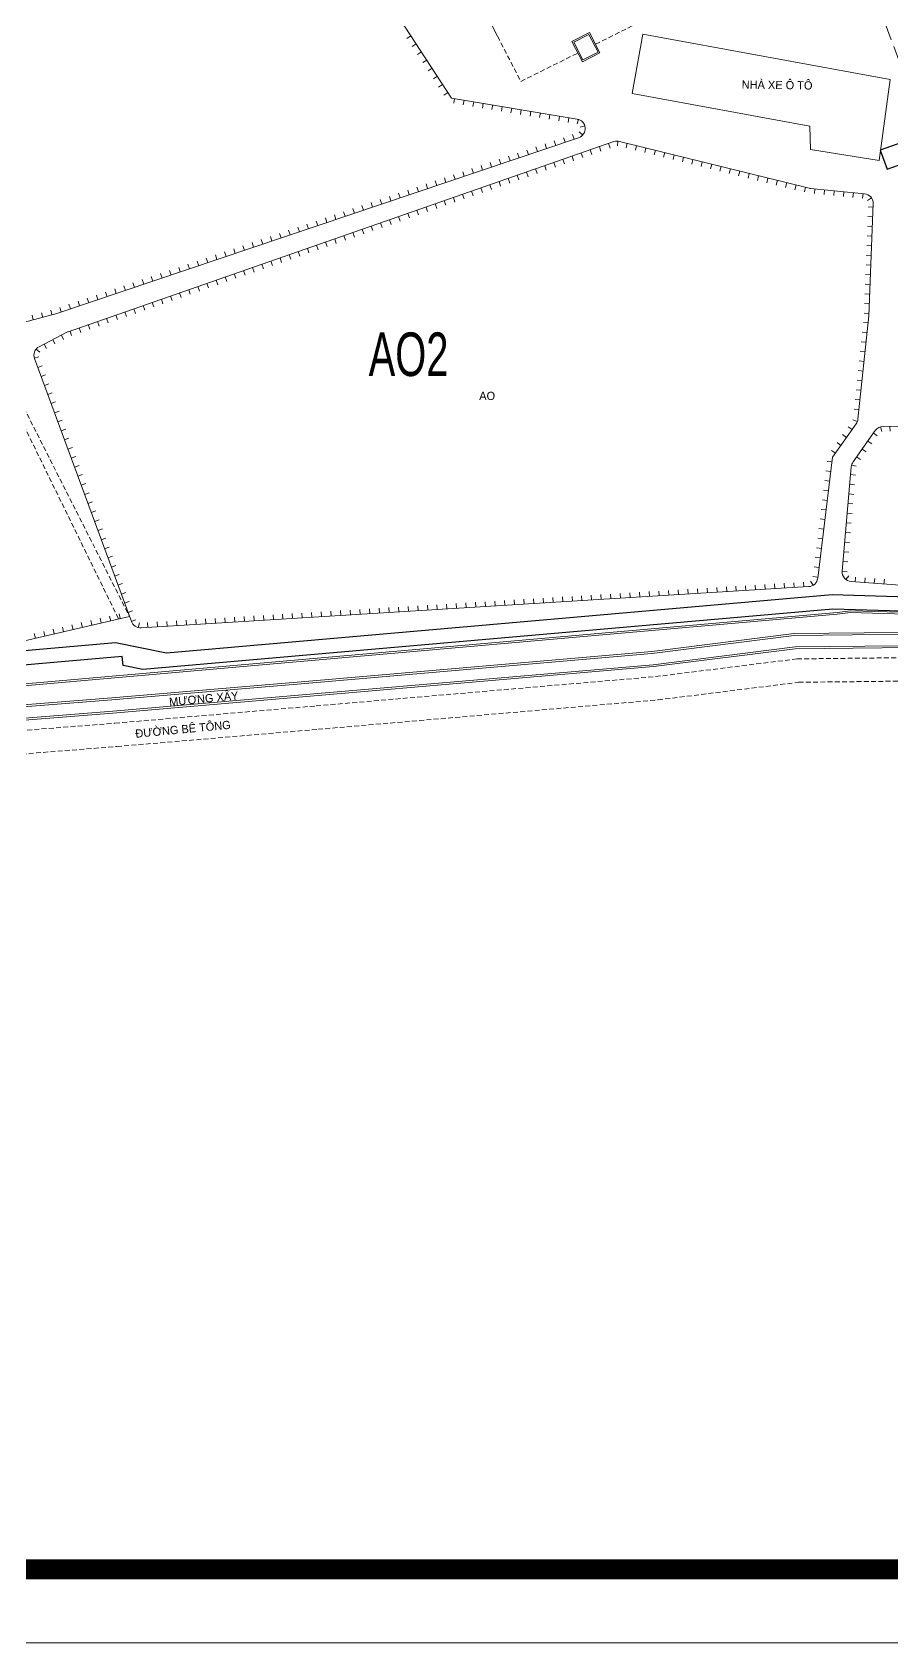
# Model space of a CAD drawing. Header units: inches. Extents: x 496359 to 501064, y 2374078 to 2377203.
# Drawn here: x 500217.5 to 500306.5, y 2376075 to 2376241.5 of the extents above; entities that cross this region are included whole.
import ezdxf
from ezdxf.enums import TextEntityAlignment as Align

# ---------------------------------------------------------------- set-up
doc = ezdxf.new("R2010")
doc.units = ezdxf.units.IN
doc.header["$MEASUREMENT"] = 0
doc.linetypes.add('DASHED', pattern=[0.75, 0.5, -0.25])
for name, color, linetype in [('chu', 6, 'Continuous'), ('MANH', 147, 'Continuous'), ('NOI', 2, 'Continuous'), ('tl', 8, 'Continuous')]:
    doc.layers.add(name, color=color, linetype=linetype)
for name, color, linetype, lineweight in [('EG Text2', 7, 'Continuous', 18), ('ISO', 252, 'Continuous', 20), ('khung ten QH', 7, 'Continuous', 20), ('Khungbo', 32, 'Continuous', 25), ('LC Net dam 1', 30, 'Continuous', 30), ('LC Net manh', 239, 'Continuous', 5)]:
    doc.layers.add(name, color=color, linetype=linetype, lineweight=lineweight)
doc.styles.add('EG Hai', font='')
doc.styles.add('style1', font='')
doc.styles.get('EG Hai').set_extended_font_data('.VnArial NarrowH')
doc.styles.get('style1').set_extended_font_data('.VnAvantH')

# ---------------------------------------------------------------- blocks, each defined once
blk = doc.blocks.new('1')
at = {"layer": 'tl', "color": 250, "lineweight": 0}
blk.add_line((0, -0.5), (0, 0), dxfattribs=at)
blk = doc.blocks.new('Nền HT mới')
at = {"layer": 'MANH', "color": 1, "linetype": 'DASHED', "lineweight": 0, "ltscale": 3, "elevation": -28.38}
blk.add_lwpolyline([(393.69, 33.78), (407.18, 6.07), (419.78, -19.62), (431.57, -51.89)], dxfattribs=at)
at = {"layer": 'MANH', "lineweight": 0, "elevation": -28.38}
for points in [[(318.44, -15.67), (324.24, -15.19), (355.32, -6.04, -0.348686), (356.48, -6.5), (360.27, -13.19), (381.75, -46.07), (394.74, -48.24, -0.780706), (394.89, -50.17), (340.89, -68.35), (337.54, -69.26, -0.348548), (336.4, -68.77), (324.41, -46.56), (318.44, -15.67)], [(423.8, -79.28, -0.128337), (423.62, -79.75), (421.16, -83.22), (419.63, -95.71, -0.361321), (418.69, -96.59), (349.61, -100.84, -0.331111), (348.61, -100.19), (338.58, -73.01, -0.377332), (339.06, -71.78), (341.93, -70.28, -0.036541), (342.06, -70.23), (398.55, -50.58, -0.145256), (399.12, -50.55), (418.73, -55.39, 0.036508), (418.87, -55.42), (424.46, -55.96, -0.397154), (425.37, -56.99), (424.93, -68.58), (423.8, -79.28)], [(466.11, -79.74), (473.26, -79.69, -0.39759), (474.27, -80.63), (475.3, -96.66, -0.416994), (474.35, -97.73), (457.75, -98.63, -0.032216), (457.62, -98.63), (423.09, -96.07, -0.418049), (422.17, -94.98), (423.11, -84.19, -0.132738), (423.29, -83.7), (425.59, -80.45, -0.241708), (426.4, -80.02), (466.11, -79.74)]]:
    blk.add_lwpolyline(points, format="xyb", dxfattribs=at)
for points in [[(413.96, -8.1), (389.68, -21.13), (381.16, -27.17), (381.15, -29.08), (386.51, -39.69)], [(395.28, -42.34), (394.19, -40.24), (396.01, -39.3), (397.1, -41.39), (395.28, -42.34)], [(401.54, -39.48), (400.42, -45.61)], [(401.54, -39.48), (427.12, -44.16)], [(400.42, -45.61), (418.8, -48.97), (418.88, -51.4), (426, -52.54), (427.12, -44.16)], [(348.41, -99.67), (329.49, -104.05), (312.39, -106.04)]]:
    blk.add_lwpolyline(points, dxfattribs=at)
at = {"layer": 'MANH', "color": 2, "linetype": 'DASHED', "lineweight": 0, "elevation": -28.38}
for points in [[(396.64, -40.5), (410.63, -33.55)], [(386.51, -39.69), (388.9, -44.35), (394.8, -41.42)]]:
    blk.add_lwpolyline(points, dxfattribs=at)
at = {"layer": 'MANH', "color": 4, "lineweight": 0, "elevation": -28.38}
for points in [[(211.59, -47), (229.86, -39.1), (237.74, -40.53), (248.61, -50.75), (254.12, -58.73), (258.21, -65.26), (271.56, -94.06), (279.5, -111.6), (309.66, -109.08), (421.64, -99.25), (423.02, -99.08), (434.37, -99.4), (446.43, -100.27), (477.29, -99.97), (515.31, -94.96), (518.6, -95.35), (536.39, -93.05), (542.27, -91.69), (546.56, -90.98), (545.89, -85.83)], [(211.77, -47.15), (229.88, -39.31), (237.64, -40.72), (248.45, -50.88), (253.96, -58.84), (258.04, -65.36), (271.38, -94.14), (279.38, -111.81), (309.67, -109.28), (421.66, -99.45), (423.03, -99.28), (434.36, -99.6), (446.43, -100.47), (477.3, -100.17), (515.32, -95.16), (518.6, -95.55), (536.43, -93.25), (542.31, -91.89), (546.78, -91.15), (546.08, -85.8)]]:
    blk.add_lwpolyline(points, dxfattribs=at)
at = {"layer": 'MANH', "linetype": 'DASHED', "lineweight": 0, "elevation": -28.38}
for points in [[(317.18, -38.57), (322.42, -47.55), (325.54, -54.23), (336.13, -75.42), (348.41, -99.67)], [(335.49, -75.88), (347.28, -99.93)]]:
    blk.add_lwpolyline(points, dxfattribs=at)
at = {"layer": 'MANH', "lineweight": 0, "elevation": -28.38}
blk.add_lwpolyline([(395.34, -42.13), (394.39, -40.3), (395.95, -39.5), (396.9, -41.33)], close=True, dxfattribs=at)
at = {"layer": 'MANH', "color": 5, "lineweight": 0, "elevation": -28.38}
for points in [[(273.24, -113.16), (319.57, -110.24), (346.57, -108.1), (367.38, -106.32), (402.46, -103.29), (417.2, -101.45), (435.32, -101.25), (455.94, -101.86), (477.45, -101.41), (489.09, -99.74), (503.86, -97.78), (515.22, -96.64), (519.34, -96.58), (557.97, -91.31)], [(273.25, -113.36), (319.59, -110.44), (346.59, -108.3), (367.4, -106.52), (402.48, -103.49), (417.21, -101.65), (435.31, -101.45), (455.94, -102.06), (477.46, -101.61), (489.12, -99.94), (503.89, -97.98), (515.23, -96.84), (519.36, -96.78), (557.99, -91.51)], [(273.46, -114.53), (319.67, -111.61), (346.69, -109.48), (367.5, -107.69), (402.6, -104.67), (417.29, -102.83), (435.3, -102.63), (455.93, -103.24), (477.56, -102.79), (489.28, -101.11), (504.02, -99.15), (515.3, -98.02), (519.44, -97.96), (558.12, -92.69)], [(273.47, -114.73), (319.69, -111.81), (346.7, -109.68), (367.52, -107.89), (402.63, -104.86), (417.31, -103.03), (435.3, -102.83), (455.93, -103.44), (477.58, -102.99), (489.31, -101.31), (504.05, -99.35), (515.31, -98.22), (519.46, -98.16), (558.14, -92.89)]]:
    blk.add_lwpolyline(points, dxfattribs=at)
at = {"layer": 'MANH', "color": 3, "linetype": 'DASHED', "lineweight": 0, "elevation": -28.38}
for points in [[(273.65, -115.76), (319.88, -112.84), (346.91, -110.71), (367.73, -108.92), (402.86, -105.89), (417.49, -104.06), (435.39, -103.86), (456.02, -104.47), (477.78, -104.02), (489.59, -102.33), (504.29, -100.37), (515.48, -99.25), (519.65, -99.19), (558.25, -93.93)], [(273.8, -118.18), (320.05, -115.26), (347.11, -113.12), (367.93, -111.34), (403.11, -108.3), (417.66, -106.48), (435.36, -106.28), (456.01, -106.9), (477.98, -106.44), (489.92, -104.73), (504.57, -102.78), (515.62, -101.67), (519.84, -101.61), (558.51, -96.34)]]:
    blk.add_lwpolyline(points, dxfattribs=at)
at = {"layer": 'NOI', "lineweight": 0}
for p, rotation in [((377.54, -39.63, -28.38), 303.1604116304088), ((378.09, -40.47, -28.38), 303.1604116304088), ((378.64, -41.31, -28.38), 303.1604116304088), ((379.18, -42.14, -28.38), 303.1604116304088), ((379.73, -42.98, -28.38), 303.1604116304088), ((380.28, -43.82, -28.38), 303.1604116304088), ((380.82, -44.66, -28.38), 303.1604116304088), ((381.37, -45.49, -28.38), 303.1604116304088), ((382.06, -46.12, -28.38), 350.5225759672011), ((383.04, -46.28, -28.38), 350.5225759672011), ((384.03, -46.45, -28.38), 350.5225759672011), ((385.01, -46.61, -28.38), 350.5225759672011), ((386, -46.78, -28.38), 350.5225759672011), ((386.99, -46.94, -28.38), 350.5225759672011), ((387.97, -47.11, -28.38), 350.5225759672011), ((388.96, -47.27, -28.38), 350.5225759672011), ((389.95, -47.44, -28.38), 350.5225759672011), ((390.93, -47.6, -28.38), 350.5225759672011), ((391.92, -47.77, -28.38), 350.5225759672011), ((392.91, -47.93, -28.38), 350.5225759672011), ((393.89, -48.1, -28.38), 350.5225759672011), ((394.88, -48.27, -28.38), 342.3010814702885), ((394.42, -50.33, -28.38), 198.6051507006468), ((395.31, -49.9, -28.38), 227.7095224362564), ((395.54, -48.96, -28.38), 285.0053019532724), ((389.69, -51.92, -28.38), 198.6051507006468), ((390.63, -51.6, -28.38), 198.6051507006468), ((391.58, -51.28, -28.38), 198.6051507006468), ((392.53, -50.97, -28.38), 198.6051507006468), ((393.48, -50.65, -28.38), 198.6051507006468), ((396.1, -51.43, -28.38), 19.18053436138013), ((397.04, -51.1, -28.38), 19.18053436138013), ((397.99, -50.77, -28.38), 19.18053436138013), ((398.95, -50.52, -28.38), 356.2463681169365), ((399.92, -50.75, -28.38), 346.1216170912374), ((400.89, -50.99, -28.38), 346.1216170912374), ((401.86, -51.23, -28.38), 346.1216170912374), ((402.83, -51.47, -28.38), 346.1216170912374), ((384.95, -53.52, -28.38), 198.6051507006468), ((385.89, -53.2, -28.38), 198.6051507006468), ((386.84, -52.88, -28.38), 198.6051507006468), ((387.79, -52.56, -28.38), 198.6051507006468), ((388.74, -52.24, -28.38), 198.6051507006468), ((391.38, -53.07, -28.38), 19.18053436138013), ((392.32, -52.74, -28.38), 19.18053436138013), ((393.27, -52.41, -28.38), 19.18053436138013), ((394.21, -52.09, -28.38), 19.18053436138013), ((395.15, -51.76, -28.38), 19.18053436138013), ((403.81, -51.71, -28.38), 346.1216170912374), ((404.78, -51.95, -28.38), 346.1216170912374), ((405.75, -52.19, -28.38), 346.1216170912374), ((406.72, -52.43, -28.38), 346.1216170912374), ((407.69, -52.67, -28.38), 346.1216170912374), ((408.66, -52.91, -28.38), 346.1216170912374), ((409.63, -53.14, -28.38), 346.1216170912374), ((380.21, -55.11, -28.38), 198.6051507006468), ((381.16, -54.79, -28.38), 198.6051507006468), ((382.1, -54.47, -28.38), 198.6051507006468), ((383.05, -54.16, -28.38), 198.6051507006468), ((384, -53.84, -28.38), 198.6051507006468), ((386.65, -54.71, -28.38), 19.18053436138013), ((387.6, -54.39, -28.38), 19.18053436138013), ((388.54, -54.06, -28.38), 19.18053436138013), ((389.49, -53.73, -28.38), 19.18053436138013), ((390.43, -53.4, -28.38), 19.18053436138013), ((410.6, -53.38, -28.38), 346.1216170912374), ((411.57, -53.62, -28.38), 346.1216170912374), ((412.54, -53.86, -28.38), 346.1216170912374), ((413.51, -54.1, -28.38), 346.1216170912374), ((414.48, -54.34, -28.38), 346.1216170912374), ((415.46, -54.58, -28.38), 346.1216170912374), ((416.43, -54.82, -28.38), 346.1216170912374), ((374.52, -57.03, -28.38), 198.6051507006468), ((375.47, -56.71, -28.38), 198.6051507006468), ((376.42, -56.39, -28.38), 198.6051507006468), ((377.36, -56.07, -28.38), 198.6051507006468), ((378.31, -55.75, -28.38), 198.6051507006468), ((379.26, -55.43, -28.38), 198.6051507006468), ((381.93, -56.36, -28.38), 19.18053436138013), ((382.88, -56.03, -28.38), 19.18053436138013), ((383.82, -55.7, -28.38), 19.18053436138013), ((384.77, -55.37, -28.38), 19.18053436138013), ((385.71, -55.04, -28.38), 19.18053436138013), ((417.4, -55.06, -28.38), 346.1216170912374), ((418.37, -55.3, -28.38), 346.1216170912374), ((419.35, -55.46, -28.38), 354.4849233671155), ((420.35, -55.56, -28.38), 354.4849233671155), ((421.34, -55.66, -28.38), 354.4849233671155), ((422.34, -55.75, -28.38), 354.4849233671155), ((423.33, -55.85, -28.38), 354.4849233671155), ((424.33, -55.94, -28.38), 354.4849233671155), ((425.19, -56.38, -28.38), 304.9016502735347), ((369.78, -58.62, -28.38), 198.6051507006468), ((370.73, -58.3, -28.38), 198.6051507006468), ((371.68, -57.98, -28.38), 198.6051507006468), ((372.63, -57.67, -28.38), 198.6051507006468), ((373.57, -57.35, -28.38), 198.6051507006468), ((377.21, -58, -28.38), 19.18053436138013), ((378.15, -57.67, -28.38), 19.18053436138013), ((379.1, -57.34, -28.38), 19.18053436138013), ((380.04, -57.01, -28.38), 19.18053436138013), ((380.99, -56.69, -28.38), 19.18053436138013), ((425.35, -57.34, -28.38), 267.8420825014596), ((365.04, -60.22, -28.38), 198.6051507006468), ((365.99, -59.9, -28.38), 198.6051507006468), ((366.94, -59.58, -28.38), 198.6051507006468), ((367.89, -59.26, -28.38), 198.6051507006468), ((368.84, -58.94, -28.38), 198.6051507006468), ((372.49, -59.64, -28.38), 19.18053436138013), ((373.43, -59.31, -28.38), 19.18053436138013), ((374.38, -58.99, -28.38), 19.18053436138013), ((375.32, -58.66, -28.38), 19.18053436138013), ((376.26, -58.33, -28.38), 19.18053436138013), ((425.28, -59.34, -28.38), 267.8420825014596), ((425.32, -58.34, -28.38), 267.8420825014596), ((360.31, -61.81, -28.38), 198.6051507006468), ((361.25, -61.49, -28.38), 198.6051507006468), ((362.2, -61.17, -28.38), 198.6051507006468), ((363.15, -60.86, -28.38), 198.6051507006468), ((364.1, -60.54, -28.38), 198.6051507006468), ((367.76, -61.29, -28.38), 19.18053436138013), ((368.71, -60.96, -28.38), 19.18053436138013), ((369.65, -60.63, -28.38), 19.18053436138013), ((370.6, -60.3, -28.38), 19.18053436138013), ((371.54, -59.97, -28.38), 19.18053436138013), ((425.2, -61.34, -28.38), 267.8420825014596), ((425.24, -60.34, -28.38), 267.8420825014596), ((354.62, -63.73, -28.38), 198.6051507006468), ((355.57, -63.41, -28.38), 198.6051507006468), ((356.51, -63.09, -28.38), 198.6051507006468), ((357.46, -62.77, -28.38), 198.6051507006468), ((358.41, -62.45, -28.38), 198.6051507006468), ((359.36, -62.13, -28.38), 198.6051507006468), ((362.1, -63.26, -28.38), 19.18053436138013), ((363.04, -62.93, -28.38), 19.18053436138013), ((363.99, -62.6, -28.38), 19.18053436138013), ((364.93, -62.27, -28.38), 19.18053436138013), ((365.88, -61.94, -28.38), 19.18053436138013), ((366.82, -61.61, -28.38), 19.18053436138013), ((425.16, -62.34, -28.38), 267.8420825014596), ((349.88, -65.32, -28.38), 198.6051507006468), ((350.83, -65, -28.38), 198.6051507006468), ((351.78, -64.68, -28.38), 198.6051507006468), ((352.72, -64.37, -28.38), 198.6051507006468), ((353.67, -64.05, -28.38), 198.6051507006468), ((357.38, -64.9, -28.38), 19.18053436138013), ((358.32, -64.57, -28.38), 19.18053436138013), ((359.26, -64.24, -28.38), 19.18053436138013), ((360.21, -63.91, -28.38), 19.18053436138013), ((361.15, -63.59, -28.38), 19.18053436138013), ((425.09, -64.34, -28.38), 267.8420825014596), ((425.13, -63.34, -28.38), 267.8420825014596), ((345.14, -66.92, -28.38), 198.6051507006468), ((346.09, -66.6, -28.38), 198.6051507006468), ((347.04, -66.28, -28.38), 198.6051507006468), ((347.99, -65.96, -28.38), 198.6051507006468), ((348.93, -65.64, -28.38), 198.6051507006468), ((352.65, -66.54, -28.38), 19.18053436138013), ((353.6, -66.21, -28.38), 19.18053436138013), ((354.54, -65.89, -28.38), 19.18053436138013), ((355.49, -65.56, -28.38), 19.18053436138013), ((356.43, -65.23, -28.38), 19.18053436138013), ((425.01, -66.34, -28.38), 267.8420825014596), ((425.05, -65.34, -28.38), 267.8420825014596), ((339.43, -68.75, -28.38), 195.2144582650435), ((340.39, -68.48, -28.38), 195.2144582650435), ((341.35, -68.19, -28.38), 198.6051507006468), ((342.3, -67.87, -28.38), 198.6051507006468), ((343.25, -67.56, -28.38), 198.6051507006468), ((344.19, -67.24, -28.38), 198.6051507006468), ((347.93, -68.19, -28.38), 19.18053436138013), ((348.87, -67.86, -28.38), 19.18053436138013), ((349.82, -67.53, -28.38), 19.18053436138013), ((350.76, -67.2, -28.38), 19.18053436138013), ((351.71, -66.87, -28.38), 19.18053436138013), ((424.98, -67.34, -28.38), 267.8420825014596), ((338.46, -69.01, -28.38), 195.2144582650435), ((343.21, -69.83, -28.38), 19.18053436138013), ((344.15, -69.5, -28.38), 19.18053436138013), ((345.1, -69.17, -28.38), 19.18053436138013), ((346.04, -68.84, -28.38), 19.18053436138013), ((346.99, -68.51, -28.38), 19.18053436138013), ((424.85, -69.33, -28.38), 263.9526701139015), ((424.94, -68.34, -28.38), 267.8420825014596), ((339.59, -71.51, -28.38), 27.5512974558637), ((340.47, -71.04, -28.38), 27.5512974558637), ((341.36, -70.58, -28.38), 27.5512974558637), ((342.26, -70.16, -28.38), 19.18053436138013), ((424.64, -71.32, -28.38), 263.9526701139015), ((424.74, -70.33, -28.38), 263.9526701139015), ((338.57, -72.98, -28.38), 108.0630673499569), ((338.75, -72.04, -28.38), 50.76728785062172), ((424.43, -73.31, -28.38), 263.9526701139015), ((424.53, -72.31, -28.38), 263.9526701139015), ((338.92, -73.92, -28.38), 110.243631784024), ((339.26, -74.85, -28.38), 110.243631784024), ((424.32, -74.3, -28.38), 263.9526701139015), ((339.61, -75.79, -28.38), 110.243631784024), ((339.95, -76.73, -28.38), 110.243631784024), ((424.11, -76.29, -28.38), 263.9526701139015), ((424.22, -75.3, -28.38), 263.9526701139015), ((340.3, -77.67, -28.38), 110.243631784024), ((423.9, -78.28, -28.38), 263.9526701139015), ((424.01, -77.29, -28.38), 263.9526701139015), ((340.65, -78.61, -28.38), 110.243631784024), ((340.99, -79.55, -28.38), 110.243631784024), ((423.74, -79.51, -28.38), 250.0537076871339), ((341.34, -80.48, -28.38), 110.243631784024), ((341.68, -81.42, -28.38), 110.243631784024), ((422.62, -81.16, -28.38), 234.6998091413143), ((423.2, -80.35, -28.38), 234.6998091413143), ((424.82, -81.54, -28.38), 54.75374063725639), ((425.39, -80.72, -28.38), 54.75374063725639), ((426.12, -80.07, -28.38), 16.94251269374003), ((427.11, -80.02, -28.38), 0.4008392647780132), ((342.03, -82.36, -28.38), 110.243631784024), ((342.38, -83.3, -28.38), 110.243631784024), ((421.46, -82.79, -28.38), 234.6998091413143), ((422.04, -81.98, -28.38), 234.6998091413143), ((423.66, -83.17, -28.38), 54.75374063725639), ((424.24, -82.36, -28.38), 54.75374063725639), ((342.72, -84.24, -28.38), 110.243631784024), ((420.98, -84.69, -28.38), 262.988304939605), ((421.1, -83.7, -28.38), 262.988304939605), ((423.14, -84.02, -28.38), 75.19043044750887), ((343.07, -85.17, -28.38), 110.243631784024), ((343.41, -86.11, -28.38), 110.243631784024), ((420.86, -85.68, -28.38), 262.988304939605), ((422.95, -86.01, -28.38), 84.99833721975384), ((423.04, -85.01, -28.38), 84.99833721975384), ((343.76, -87.05, -28.38), 110.243631784024), ((344.11, -87.99, -28.38), 110.243631784024), ((420.62, -87.67, -28.38), 262.988304939605), ((420.74, -86.67, -28.38), 262.988304939605), ((422.78, -88, -28.38), 84.99833721975384), ((422.87, -87.01, -28.38), 84.99833721975384), ((344.45, -88.93, -28.38), 110.243631784024), ((344.8, -89.87, -28.38), 110.243631784024), ((420.37, -89.65, -28.38), 262.988304939605), ((420.49, -88.66, -28.38), 262.988304939605), ((422.69, -89, -28.38), 84.99833721975384), ((345.14, -90.8, -28.38), 110.243631784024), ((345.49, -91.74, -28.38), 110.243631784024), ((420.13, -91.64, -28.38), 262.988304939605), ((420.25, -90.64, -28.38), 262.988304939605), ((422.52, -90.99, -28.38), 84.99833721975384), ((422.6, -89.99, -28.38), 84.99833721975384), ((345.84, -92.68, -28.38), 110.243631784024), ((420.01, -92.63, -28.38), 262.988304939605), ((422.34, -92.98, -28.38), 84.99833721975384), ((422.43, -91.99, -28.38), 84.99833721975384), ((346.18, -93.62, -28.38), 110.243631784024), ((346.53, -94.56, -28.38), 110.243631784024), ((419.76, -94.61, -28.38), 262.988304939605), ((419.88, -93.62, -28.38), 262.988304939605), ((422.26, -93.98, -28.38), 84.99833721975384), ((346.87, -95.5, -28.38), 110.243631784024), ((347.22, -96.43, -28.38), 110.243631784024), ((411.2, -97.05, -28.38), 183.5248239920729), ((412.2, -96.99, -28.38), 183.5248239920729), ((413.2, -96.93, -28.38), 183.5248239920729), ((414.2, -96.87, -28.38), 183.5248239920729), ((415.2, -96.8, -28.38), 183.5248239920729), ((416.2, -96.74, -28.38), 183.5248239920729), ((417.19, -96.68, -28.38), 183.5248239920729), ((418.19, -96.62, -28.38), 183.5248239920729), ((419.16, -96.44, -28.38), 211.9154195997377), ((419.64, -95.61, -28.38), 262.988304939605), ((422.17, -94.98, -28.38), 84.99833721975384), ((422.55, -95.86, -28.38), 141.9848617501046), ((423.5, -96.1, -28.38), 175.7475365448779), ((424.5, -96.17, -28.38), 175.7475365448779), ((425.49, -96.24, -28.38), 175.7475365448779), ((426.49, -96.32, -28.38), 175.7475365448779), ((347.57, -97.37, -28.38), 110.243631784024), ((347.91, -98.31, -28.38), 110.243631784024), ((384.26, -98.71, -28.38), 183.5248239920729), ((385.25, -98.65, -28.38), 183.5248239920729), ((386.25, -98.59, -28.38), 183.5248239920729), ((387.25, -98.53, -28.38), 183.5248239920729), ((388.25, -98.46, -28.38), 183.5248239920729), ((389.25, -98.4, -28.38), 183.5248239920729), ((390.24, -98.34, -28.38), 183.5248239920729), ((391.24, -98.28, -28.38), 183.5248239920729), ((392.24, -98.22, -28.38), 183.5248239920729), ((393.24, -98.16, -28.38), 183.5248239920729), ((394.24, -98.1, -28.38), 183.5248239920729), ((395.23, -98.03, -28.38), 183.5248239920729), ((396.23, -97.97, -28.38), 183.5248239920729), ((397.23, -97.91, -28.38), 183.5248239920729), ((398.23, -97.85, -28.38), 183.5248239920729), ((399.23, -97.79, -28.38), 183.5248239920729), ((400.23, -97.73, -28.38), 183.5248239920729), ((401.22, -97.67, -28.38), 183.5248239920729), ((402.22, -97.6, -28.38), 183.5248239920729), ((403.22, -97.54, -28.38), 183.5248239920729), ((404.22, -97.48, -28.38), 183.5248239920729), ((405.22, -97.42, -28.38), 183.5248239920729), ((406.21, -97.36, -28.38), 183.5248239920729), ((407.21, -97.3, -28.38), 183.5248239920729), ((408.21, -97.23, -28.38), 183.5248239920729), ((409.21, -97.17, -28.38), 183.5248239920729), ((410.21, -97.11, -28.38), 183.5248239920729), ((345.49, -100.34, -28.38), 193.0351354497349), ((346.47, -100.12, -28.38), 193.0351354497349), ((347.44, -99.89, -28.38), 193.0351354497349), ((348.26, -99.25, -28.38), 110.243631784024), ((357.31, -100.37, -28.38), 183.5248239920729), ((358.3, -100.31, -28.38), 183.5248239920729), ((359.3, -100.25, -28.38), 183.5248239920729), ((360.3, -100.19, -28.38), 183.5248239920729), ((361.3, -100.12, -28.38), 183.5248239920729), ((362.3, -100.06, -28.38), 183.5248239920729), ((363.3, -100, -28.38), 183.5248239920729), ((364.29, -99.94, -28.38), 183.5248239920729), ((365.29, -99.88, -28.38), 183.5248239920729), ((366.29, -99.82, -28.38), 183.5248239920729), ((367.29, -99.76, -28.38), 183.5248239920729), ((368.29, -99.69, -28.38), 183.5248239920729), ((369.28, -99.63, -28.38), 183.5248239920729), ((370.28, -99.57, -28.38), 183.5248239920729), ((371.28, -99.51, -28.38), 183.5248239920729), ((372.28, -99.45, -28.38), 183.5248239920729), ((373.28, -99.39, -28.38), 183.5248239920729), ((374.27, -99.33, -28.38), 183.5248239920729), ((375.27, -99.26, -28.38), 183.5248239920729), ((376.27, -99.2, -28.38), 183.5248239920729), ((377.27, -99.14, -28.38), 183.5248239920729), ((378.27, -99.08, -28.38), 183.5248239920729), ((379.27, -99.02, -28.38), 183.5248239920729), ((380.26, -98.96, -28.38), 183.5248239920729), ((381.26, -98.89, -28.38), 183.5248239920729), ((382.26, -98.83, -28.38), 183.5248239920729), ((383.26, -98.77, -28.38), 183.5248239920729), ((338.67, -101.92, -28.38), 193.0351354497349), ((339.65, -101.7, -28.38), 193.0351354497349), ((340.62, -101.47, -28.38), 193.0351354497349), ((341.59, -101.25, -28.38), 193.0351354497349), ((342.57, -101.02, -28.38), 193.0351354497349), ((343.54, -100.8, -28.38), 193.0351354497349), ((344.52, -100.57, -28.38), 193.0351354497349), ((348.6, -100.19, -28.38), 110.243631784024), ((349.32, -100.82, -28.38), 167.1638766377), ((350.32, -100.8, -28.38), 183.5248239920729), ((351.32, -100.74, -28.38), 183.5248239920729), ((352.32, -100.68, -28.38), 183.5248239920729), ((353.31, -100.62, -28.38), 183.5248239920729), ((354.31, -100.55, -28.38), 183.5248239920729), ((355.31, -100.49, -28.38), 183.5248239920729), ((356.31, -100.43, -28.38), 183.5248239920729)]:
    blk.add_blockref('1', p, dxfattribs=dict(at, rotation=rotation))
at = {"layer": 'chu', "color": 6, "lineweight": 0, "style": 'style1'}
for s, rotation, p in [('NHµ XE ¤ T¤', 359.2672, (411.76, -45.1, -28.38)), ('AO', 359.2672, (384.6, -77.28, -28.38)), ('M¦¥NG X¢Y', 5.4422, (352.56, -108.94, -28.38)), ('§¦êNG B£ T¤NG', 5.4422, (349.06, -112.22, -28.38))]:
    blk.add_text(s, height=0.85, rotation=rotation, dxfattribs=at).set_placement(p)

msp = doc.modelspace()

# ---------------------------------------------------------------- linework, layer by layer
at = {"layer": 'khung ten QH'}
msp.add_lwpolyline([(499511.02, 2377095.58), (499511.02, 2376074.98), (500953.93, 2376074.98), (500953.93, 2377095.58)], close=True, dxfattribs=at)
at = {"layer": 'Khungbo', "color": 0, "lineweight": 50, "const_width": 2.07}
msp.add_lwpolyline([(499518.6, 2377088), (499518.6, 2376082.57), (500946.35, 2376082.57), (500946.35, 2377088)], close=True, dxfattribs=at)
at = {"layer": 'LC Net dam 1'}
msp.add_lwpolyline([(500328.99, 2376197.39), (500367.92, 2376211.15), (500361.5, 2376229.31), (500366.62, 2376231.12), (500365.95, 2376233.01), (500360.83, 2376231.2), (500352.93, 2376253.54), (500348.12, 2376251.84, -0.414214), (500345.56, 2376253.06), (500343.85, 2376257.91), (500318.32, 2376248.88), (500320.03, 2376244.03, -0.414214), (500318.82, 2376241.48), (500314, 2376239.77), (500316.32, 2376233.21), (500305.31, 2376229.32), (500306.01, 2376227.34), (500317.02, 2376231.23), (500326.79, 2376203.62), (500315.78, 2376199.72), (500316.78, 2376196.9), (500327.79, 2376200.79)], format="xyb", close=True, dxfattribs=at)

# ---------------------------------------------------------------- block references
at = {"layer": 'LC Net manh'}
msp.add_blockref('Nền HT mới', (499879.2, 2376280.77, 2.92), dxfattribs=at)

# ---------------------------------------------------------------- next in the draw order: wipeouts: each hides what was drawn before it
at = {"ltscale": 500}
for points in [[(500228.06, 2376241.54), (500227.6, 2376242.09), (500227.34, 2376242.49), (500227.11, 2376242.98), (500226.94, 2376243.51), (500226.85, 2376244.01), (500226.82, 2376244.45), (500226.84, 2376244.97), (500226.9, 2376245.38), (500227.06, 2376245.95), (500227.18, 2376246.27), (500227.4, 2376246.7), (500227.67, 2376247.1), (500228.05, 2376247.53), (500228.45, 2376247.89), (500228.93, 2376248.21), (500229.38, 2376248.44), (500229.82, 2376248.6), (500230.21, 2376248.7), (500230.72, 2376248.77), (500231.15, 2376248.78), (500231.56, 2376248.75), (500232.1, 2376248.65), (500232.51, 2376248.52), (500232.9, 2376248.36), (500233.48, 2376248.01), (500233.74, 2376247.82), (500234.04, 2376247.55), (500234.3, 2376247.27), (500234.56, 2376246.92), (500234.81, 2376246.51), (500234.97, 2376246.17), (500235.09, 2376245.82), (500235.21, 2376245.37), (500235.27, 2376244.96), (500235.29, 2376244.38), (500235.23, 2376243.83), (500235.13, 2376243.4), (500235.02, 2376243.05), (500234.82, 2376242.6), (500234.6, 2376242.22), (500234.39, 2376241.94), (500234.06, 2376241.55), (500233.79, 2376241.31), (500233.39, 2376241.01), (500233.11, 2376240.84), (500232.86, 2376240.71), (500232.55, 2376240.58), (500232.2, 2376240.46), (500231.87, 2376240.38), (500231.52, 2376240.33), (500231.17, 2376240.31), (500230.88, 2376240.31), (500230.45, 2376240.35), (500230.09, 2376240.42), (500229.68, 2376240.53), (500229.29, 2376240.69), (500228.81, 2376240.95), (500228.59, 2376241.09), (500228.28, 2376241.33)], [(500253.58, 2376205.28), (500253.11, 2376205.83), (500252.86, 2376206.23), (500252.62, 2376206.72), (500252.46, 2376207.25), (500252.36, 2376207.74), (500252.33, 2376208.18), (500252.35, 2376208.71), (500252.41, 2376209.11), (500252.57, 2376209.69), (500252.69, 2376210), (500252.92, 2376210.43), (500253.18, 2376210.83), (500253.56, 2376211.27), (500253.97, 2376211.63), (500254.44, 2376211.94), (500254.89, 2376212.17), (500255.33, 2376212.33), (500255.72, 2376212.43), (500256.23, 2376212.5), (500256.66, 2376212.52), (500257.08, 2376212.49), (500257.62, 2376212.39), (500258.03, 2376212.26), (500258.41, 2376212.1), (500259, 2376211.75), (500259.26, 2376211.55), (500259.56, 2376211.28), (500259.81, 2376211.01), (500260.07, 2376210.66), (500260.32, 2376210.25), (500260.48, 2376209.91), (500260.61, 2376209.55), (500260.72, 2376209.1), (500260.78, 2376208.7), (500260.8, 2376208.12), (500260.74, 2376207.57), (500260.65, 2376207.13), (500260.53, 2376206.78), (500260.33, 2376206.34), (500260.11, 2376205.96), (500259.91, 2376205.67), (500259.57, 2376205.29), (500259.31, 2376205.05), (500258.9, 2376204.74), (500258.62, 2376204.57), (500258.37, 2376204.44), (500258.06, 2376204.32), (500257.72, 2376204.2), (500257.38, 2376204.12), (500257.04, 2376204.07), (500256.68, 2376204.04), (500256.4, 2376204.04), (500255.96, 2376204.08), (500255.6, 2376204.15), (500255.19, 2376204.27), (500254.8, 2376204.43), (500254.32, 2376204.68), (500254.1, 2376204.83), (500253.8, 2376205.07)]]:
    msp.add_wipeout(points, dxfattribs=at).translate(0, 0, -292.38).dxf.layer = 'ISO'

# ---------------------------------------------------------------- next in the draw order: linework, layer by layer
at = {"layer": 'LC Net dam 1'}
msp.add_lwpolyline([(500160.93, 2376172.68), (500226.18, 2376178.41), (500231.43, 2376177.32), (500300.34, 2376183.37), (500323.88, 2376182.65), (500356.36, 2376182.81), (500423.6, 2376191.66), (500423.45, 2376194.09), (500405.44, 2376256.41), (500417.13, 2376261.34), (500417.35, 2376260.7), (500415.22, 2376258.6), (500412.61, 2376253.91), (500407.71, 2376253.96), (500424.94, 2376194.35), (500425.18, 2376190.36), (500356.47, 2376181.31), (500323.86, 2376181.15), (500300.38, 2376181.86), (500229, 2376175.6), (500226.95, 2376176.02), (500226.87, 2376176.96), (500160.01, 2376171.09)], dxfattribs=at)

# ---------------------------------------------------------------- next in the draw order: texts
at = {"layer": 'EG Text2', "style": 'EG Hai', "width": 0.8}
msp.add_text('ao2', height=4.5, rotation=0, dxfattribs=at).set_placement((500256.49, 2376208.21, -292.38), align=Align.MIDDLE_CENTER)

doc.saveas('drawing.dxf')
